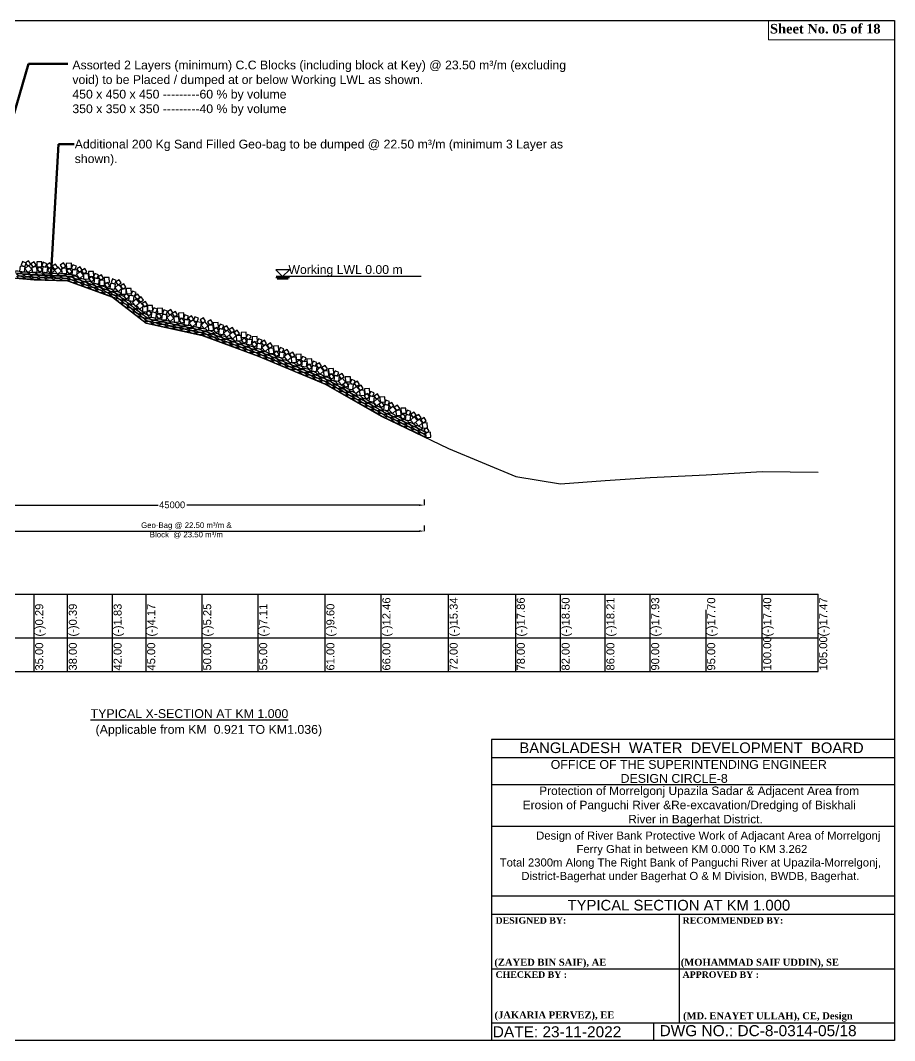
# Model space of a CAD drawing. Header units: inches. Extents: x 89000 to 1304432, y -10828 to 220529.
# Drawn here: x 628788 to 636593, y 71362 to 80472 of the extents above; entities that cross this region are included whole.
import ezdxf
from ezdxf.enums import TextEntityAlignment as Align

# ---------------------------------------------------------------- set-up
doc = ezdxf.new("R2010")
doc.units = ezdxf.units.IN
doc.header["$LTSCALE"] = 7
doc.header["$MEASUREMENT"] = 0
doc.layers.add('LINE', color=7, linetype='Continuous')
doc.styles.add('Kazi_T_H', font='timesbd.ttf')
doc.styles.get("Standard").update_dxf_attribs({"font": 'arial.ttf'})
doc.dimstyles.get("Standard").update_dxf_attribs({"dimtxt": 0.18, "dimasz": 0.18, "dimexe": 0.18, "dimexo": 0.0625, "dimgap": 0.09, "dimtad": 0, "dimtih": 1, "dimtoh": 1, "dimdec": 4, "dimzin": 0, "dimdsep": 46, "dimtxsty": 'Standard', "dimcen": 0.09, "dimadec": 0, "dimazin": 0, "dimtfac": 1, "dimtdec": 4, "dimtofl": 0, "dimtmove": 0, "dimatfit": 3, "dimfxl": 1, "dimtolj": 1, "dimtzin": 0, "dimarcsym": 0})

msp = doc.modelspace()

# ---------------------------------------------------------------- linework, layer by layer
at = {"color": 0, "linetype": 'Continuous', "lineweight": -3, "ltscale": 0.5}
for p, q in [((628609.82337, 78183.53749), (628909.82337, 78155.53749)), ((631129.27151, 78184.93749), (631069.27151, 78244.93749)), ((631189.27151, 78244.93749), (631069.27151, 78244.93749)), ((631069.27151, 78174.93749), (631189.27151, 78174.93749)), ((632366.66029, 78184.93749), (631072.19344, 78184.93749)), ((631081.27151, 78164.93749), (631177.27151, 78164.93749)), ((631129.27151, 78184.93749), (631189.27151, 78244.93749)), ((628909.82337, 78155.53749), (629209.82337, 78145.53749)), ((629209.82337, 78145.53749), (629609.82337, 78001.93749)), ((629609.82337, 78001.93749), (629909.82337, 77767.93749)), ((629909.82337, 77767.93749), (630409.82337, 77659.93749)), ((630409.82337, 77659.93749), (630909.82337, 77473.93749)), ((630909.82337, 77473.93749), (631509.82337, 77224.93749)), ((631509.82337, 77224.93749), (632009.82337, 76938.93749)), ((632009.82337, 76938.93749), (632609.82337, 76650.93749)), ((632609.82337, 76650.93749), (633209.82337, 76398.93749)), ((634909.82337, 76414.93749), (635409.82337, 76444.93749)), ((635409.82337, 76444.93749), (635909.82337, 76437.93749)), ((633209.82337, 76398.93749), (633609.82337, 76334.93749)), ((633609.82337, 76334.93749), (634009.82337, 76363.93749)), ((634009.82337, 76363.93749), (634409.82337, 76391.93749)), ((634409.82337, 76391.93749), (634909.82337, 76414.93749))]:
    msp.add_line(p, q, dxfattribs=at)
at = {"color": 0, "lineweight": -3, "ltscale": 0.5}
for p, q in [((632395.54087, 76143.79552), (632395.54087, 76193.79552)), ((627945.54087, 76143.79552), (630018.14373, 76143.79552)), ((632345.54087, 76143.79552), (630272.93801, 76143.79552)), ((627810.54087, 75912.06353), (632345.54087, 75912.06353)), ((632395.54087, 75912.06353), (632395.54087, 75962.06353))]:
    msp.add_line(p, q, dxfattribs=at)
at = {"color": 0, "lineweight": -2}
for p, q in [((624906.63776, 75347.29236), (635909.82337, 75347.29236)), ((628909.82337, 74656.85081), (628909.82337, 75347.29236)), ((629209.82337, 74656.85081), (629209.82337, 75347.29236)), ((629609.82337, 74656.85081), (629609.82337, 75347.29236)), ((629909.82337, 74656.85081), (629909.82337, 75347.29236)), ((630409.82337, 74656.85081), (630409.82337, 75347.29236)), ((630909.82337, 74656.85081), (630909.82337, 75347.29236)), ((631509.82337, 74656.85081), (631509.82337, 75347.29236)), ((632009.82337, 74656.85081), (632009.82337, 75347.29236)), ((632609.82337, 74656.85081), (632609.82337, 75347.29236)), ((633209.82337, 74656.85081), (633209.82337, 75347.29236)), ((633609.82337, 74656.85081), (633609.82337, 75347.29236)), ((634009.82337, 74656.85081), (634009.82337, 75347.29236)), ((634409.82337, 74656.85081), (634409.82337, 75347.29236)), ((635409.82337, 74656.85081), (635409.82337, 75347.29236)), ((635909.82337, 74656.85081), (635909.82337, 75347.29236)), ((634909.82337, 74656.85081), (634909.82337, 75208.77082)), ((623975.2655, 74959.93749), (635909.82337, 74959.93749)), ((623975.2655, 74656.85081), (635909.82337, 74656.85081))]:
    msp.add_line(p, q, dxfattribs=at)
at = {"color": 0, "linetype": 'Continuous', "lineweight": -3, "ltscale": 0.5}
for points in [[(628830.07461, 78271.92009), (628785.45596, 78277.76608), (628779.60997, 78233.14742), (628824.22862, 78227.30143), (628830.07461, 78271.92009)], [(628793.44298, 78285.09786), (628826.10273, 78272.51451), (628838.68608, 78305.17426), (628806.02633, 78317.75761), (628793.44298, 78285.09786)], [(628891.31621, 78251.51372), (628860.96748, 78284.73952), (628827.74167, 78254.39078), (628858.09041, 78221.16498), (628891.31621, 78251.51372)], [(628850.5105, 78278.12601), (628880.16284, 78296.72006), (628861.56879, 78326.3724), (628831.91645, 78307.77835), (628850.5105, 78278.12601)], [(628898.42437, 78268.87392), (628928.07671, 78287.46797), (628909.48266, 78317.12031), (628879.83032, 78298.52626), (628898.42437, 78268.87392)], [(628893.00283, 78223.06152), (628937.93341, 78225.56022), (628935.43472, 78270.49079), (628890.50414, 78267.9921), (628893.00283, 78223.06152)], [(628935.60959, 78270.26058), (628980.54016, 78272.75928), (628978.04147, 78317.68985), (628933.11089, 78315.19116), (628935.60959, 78270.26058)], [(628954.87639, 78222.8585), (628984.52873, 78241.45255), (628965.93467, 78271.10489), (628936.28233, 78252.51084), (628954.87639, 78222.8585)], [(628978.59482, 78279.7576), (629011.25457, 78267.17425), (629023.83792, 78299.834), (628991.17817, 78312.41735), (628978.59482, 78279.7576)], [(629032.60168, 78264.60362), (628987.98302, 78270.44961), (628982.13703, 78225.83096), (629026.75569, 78219.98497), (629032.60168, 78264.60362)], [(629040.60743, 78257.95288), (629070.25977, 78276.54694), (629051.66572, 78306.19927), (629022.01338, 78287.60522), (629040.60743, 78257.95288)], [(629093.50781, 78238.79698), (629063.15907, 78272.02278), (629029.93327, 78241.67405), (629060.282, 78208.44824), (629093.50781, 78238.79698)], [(629091.28226, 78247.55217), (629120.9346, 78266.14622), (629102.34055, 78295.79856), (629072.68821, 78277.20451), (629091.28226, 78247.55217)], [(629155.96755, 78236.91775), (629125.61881, 78270.14355), (629092.39301, 78239.79481), (629122.74175, 78206.56901), (629155.96755, 78236.91775)], [(629162.90805, 78257.64143), (629192.56039, 78276.23549), (629173.96634, 78305.88783), (629144.314, 78287.29377), (629162.90805, 78257.64143)], [(629157.48651, 78211.82904), (629202.41709, 78214.32773), (629199.91839, 78259.25831), (629154.98782, 78256.75961), (629157.48651, 78211.82904)], [(629200.26093, 78255.66461), (629245.1915, 78258.1633), (629242.69281, 78303.09388), (629197.76223, 78300.59519), (629200.26093, 78255.66461)], [(629219.52773, 78208.26253), (629249.18006, 78226.85658), (629230.58601, 78256.50892), (629200.93367, 78237.91487), (629219.52773, 78208.26253)], [(629242.38391, 78256.99018), (629275.04366, 78244.40683), (629287.62701, 78277.06658), (629254.96726, 78289.64993), (629242.38391, 78256.99018)], [(629309.62603, 78222.73439), (629339.27837, 78241.32845), (629320.68431, 78270.98078), (629291.03197, 78252.38673), (629309.62603, 78222.73439)], [(629351.96526, 78207.71029), (629381.6176, 78226.30434), (629363.02355, 78255.95668), (629333.37121, 78237.36263), (629351.96526, 78207.71029)], [(629296.39076, 78241.8362), (629251.77211, 78247.68219), (629245.92612, 78203.06354), (629290.54477, 78197.21755), (629296.39076, 78241.8362)], [(629350.96555, 78196.32904), (629320.61682, 78229.55485), (629287.39101, 78199.20611), (629317.73975, 78165.98031), (629350.96555, 78196.32904)], [(629352.62892, 78162.79577), (629397.5595, 78165.29447), (629395.0608, 78210.22504), (629350.13023, 78207.72635), (629352.62892, 78162.79577)], [(629397.91238, 78183.95341), (629442.84296, 78186.4521), (629440.34427, 78231.38268), (629395.41369, 78228.88398), (629397.91238, 78183.95341)], [(629416.78104, 78137.20409), (629446.43338, 78155.79814), (629427.83932, 78185.45048), (629398.18698, 78166.85643), (629416.78104, 78137.20409)], [(629440.77226, 78178.63748), (629473.43201, 78166.05413), (629486.01536, 78198.71388), (629453.35561, 78211.29723), (629440.77226, 78178.63748)], [(629493.18897, 78163.40974), (629448.57032, 78169.25573), (629442.72433, 78124.63707), (629487.34298, 78118.79108), (629493.18897, 78163.40974)], [(629500.6819, 78151.53695), (629530.33424, 78170.131), (629511.74019, 78199.78334), (629482.08785, 78181.18929), (629500.6819, 78151.53695)], [(629539.25474, 78129.9682), (629584.18532, 78132.4669), (629581.68663, 78177.39747), (629536.75605, 78174.89878), (629539.25474, 78129.9682)], [(629598.82183, 78130.6121), (629631.48158, 78118.02875), (629644.06493, 78150.6885), (629611.40518, 78163.27185), (629598.82183, 78130.6121)], [(629495.196, 78105.9235), (629540.12658, 78108.42219), (629537.62788, 78153.35277), (629492.69731, 78150.85407), (629495.196, 78105.9235)], [(629558.1234, 78083.21888), (629587.77574, 78101.81293), (629569.18168, 78131.46527), (629539.52934, 78112.87122), (629558.1234, 78083.21888)], [(629635.45346, 78117.43433), (629590.83481, 78123.28032), (629584.98882, 78078.66166), (629629.60747, 78072.81567), (629635.45346, 78117.43433)], [(629694.88673, 78079.75684), (629664.53799, 78112.98264), (629631.31219, 78082.63391), (629661.66092, 78049.4081), (629694.88673, 78079.75684)], [(629657.81744, 78108.67925), (629687.46978, 78127.2733), (629668.87573, 78156.92564), (629639.22339, 78138.33159), (629657.81744, 78108.67925)], [(629699.93506, 78071.98214), (629729.5874, 78090.57619), (629710.99335, 78120.22853), (629681.34101, 78101.63448), (629699.93506, 78071.98214)], [(629688.68135, 78026.3314), (629733.61193, 78028.8301), (629731.11323, 78073.76067), (629686.18266, 78071.26198), (629688.68135, 78026.3314)], [(629735.16824, 78031.95359), (629780.09881, 78034.45228), (629777.60012, 78079.38285), (629732.66954, 78076.88416), (629735.16824, 78031.95359)], [(629728.86688, 77984.29077), (629758.51922, 78002.88482), (629739.92517, 78032.53716), (629710.27283, 78013.94311), (629728.86688, 77984.29077)], [(629804.67281, 78009.40624), (629760.05416, 78015.25223), (629754.20817, 77970.63358), (629798.82682, 77964.78759), (629804.67281, 78009.40624)], [(629774.71936, 78020.91624), (629807.37911, 78008.33289), (629819.96246, 78040.99264), (629787.30271, 78053.57599), (629774.71936, 78020.91624)], [(629851.19611, 77951.55521), (629820.84737, 77984.78102), (629787.62157, 77954.43228), (629817.97031, 77921.20647), (629851.19611, 77951.55521)], [(629826.46262, 77979.05465), (629856.11495, 77997.6487), (629837.5209, 78027.30104), (629807.86856, 78008.70699), (629826.46262, 77979.05465)], [(629856.37156, 77955.47637), (629886.0239, 77974.07042), (629867.42984, 78003.72276), (629837.7775, 77985.1287), (629856.37156, 77955.47637)], [(629886.92606, 77922.97145), (629856.57732, 77956.19726), (629823.35152, 77925.84852), (629853.70025, 77892.62272), (629886.92606, 77922.97145)], [(629892.32169, 77914.717), (629921.97403, 77933.31105), (629903.37997, 77962.96339), (629873.72763, 77944.36934), (629892.32169, 77914.717)], [(629879.05606, 77868.72731), (629923.98663, 77871.226), (629921.48794, 77916.15658), (629876.55736, 77913.65788), (629879.05606, 77868.72731)], [(629924.034, 77880.09088), (629968.96458, 77882.58958), (629966.46588, 77927.52015), (629921.53531, 77925.02146), (629924.034, 77880.09088)], [(629965.31868, 77874.25144), (629997.97844, 77861.66809), (630010.56179, 77894.32784), (629977.90203, 77906.91119), (629965.31868, 77874.25144)], [(630012.79853, 77854.31847), (630057.72911, 77856.81716), (630055.23042, 77901.74773), (630010.29984, 77899.24904), (630012.79853, 77854.31847)], [(630057.13251, 77854.91022), (630089.79226, 77842.32687), (630102.37561, 77874.98662), (630069.71586, 77887.56997), (630057.13251, 77854.91022)], [(630119.28971, 77841.3939), (630148.94205, 77859.98795), (630130.34799, 77889.64029), (630100.69566, 77871.04624), (630119.28971, 77841.3939)], [(629928.31918, 77832.6888), (629957.97152, 77851.28285), (629939.37747, 77880.93519), (629909.72513, 77862.34114), (629928.31918, 77832.6888)], [(630004.39182, 77861.28764), (629959.77317, 77867.13363), (629953.92718, 77822.51498), (629998.54583, 77816.66899), (630004.39182, 77861.28764)], [(630019.36813, 77807.01117), (630049.02047, 77825.60522), (630030.42641, 77855.25756), (630000.77407, 77836.66351), (630019.36813, 77807.01117)], [(630097.20117, 77841.56036), (630052.58252, 77847.40635), (630046.73653, 77802.78769), (630091.35518, 77796.9417), (630097.20117, 77841.56036)], [(630157.73621, 77812.64358), (630127.38747, 77845.86939), (630094.16166, 77815.52065), (630124.5104, 77782.29484), (630157.73621, 77812.64358)], [(630161.99414, 77824.43969), (630191.64648, 77843.03374), (630173.05243, 77872.68608), (630143.40009, 77854.09203), (630161.99414, 77824.43969)], [(630159.56653, 77778.78373), (630204.49711, 77781.28243), (630201.99842, 77826.213), (630157.06784, 77823.71431), (630159.56653, 77778.78373)], [(630203.27505, 77812.8678), (630248.20563, 77815.36649), (630245.70693, 77860.29707), (630200.77636, 77857.79837), (630203.27505, 77812.8678)], [(630222.54185, 77765.46572), (630252.19419, 77784.05977), (630233.60014, 77813.71211), (630203.9478, 77795.11805), (630222.54185, 77765.46572)], [(630244.53578, 77811.44), (630277.19553, 77798.85665), (630289.77888, 77831.5164), (630257.11913, 77844.09975), (630244.53578, 77811.44)], [(630298.54264, 77796.28602), (630253.92398, 77802.13201), (630248.07799, 77757.51336), (630292.69665, 77751.66737), (630298.54264, 77796.28602)], [(630305.44682, 77784.75764), (630335.09916, 77803.35169), (630316.5051, 77833.00403), (630286.85276, 77814.40997), (630305.44682, 77784.75764)], [(630358.3472, 77765.60173), (630327.99846, 77798.82754), (630294.77265, 77768.4788), (630325.12139, 77735.25299), (630358.3472, 77765.60173)], [(630333.41222, 77793.44986), (630366.07197, 77780.86651), (630378.65533, 77813.52626), (630345.99557, 77826.10961), (630333.41222, 77793.44986)], [(630411.56265, 77767.34048), (630441.21499, 77785.93453), (630422.62094, 77815.58687), (630392.9686, 77796.99282), (630411.56265, 77767.34048)], [(630477.09415, 77749.6685), (630506.74649, 77768.26255), (630488.15244, 77797.91489), (630458.5001, 77779.32084), (630477.09415, 77749.6685)], [(630404.80936, 77775.15124), (630360.19071, 77780.99723), (630354.34471, 77736.37858), (630398.96337, 77730.53259), (630404.80936, 77775.15124)], [(630465.59588, 77749.05563), (630435.24714, 77782.28143), (630402.02134, 77751.93269), (630432.37008, 77718.70689), (630465.59588, 77749.05563)], [(630465.84044, 77704.01776), (630510.77102, 77706.51646), (630508.27232, 77751.44703), (630463.34175, 77748.94834), (630465.84044, 77704.01776)], [(630512.35187, 77727.07552), (630557.28244, 77729.57421), (630554.78375, 77774.50479), (630509.85317, 77772.00609), (630512.35187, 77727.07552)], [(630529.54687, 77680.89368), (630559.19921, 77699.48773), (630540.60515, 77729.14007), (630510.95281, 77710.54602), (630529.54687, 77680.89368)], [(630606.1331, 77712.48871), (630561.51445, 77718.3347), (630555.66846, 77673.71604), (630600.28711, 77667.87005), (630606.1331, 77712.48871)], [(630557.90471, 77726.81986), (630590.56446, 77714.23651), (630603.14781, 77746.89626), (630570.48806, 77759.47961), (630557.90471, 77726.81986)], [(630664.50058, 77672.45409), (630634.15184, 77705.67989), (630600.92604, 77675.33115), (630631.27478, 77642.10535), (630664.50058, 77672.45409)], [(630620.05506, 77696.67347), (630649.7074, 77715.26753), (630631.11334, 77744.91987), (630601.461, 77726.32581), (630620.05506, 77696.67347)], [(630669.15269, 77680.93507), (630698.80503, 77699.52912), (630680.21097, 77729.18146), (630650.55863, 77710.58741), (630669.15269, 77680.93507)], [(630714.31302, 77657.09327), (630683.96428, 77690.31907), (630650.73847, 77659.97034), (630681.08721, 77626.74453), (630714.31302, 77657.09327)], [(630713.52388, 77656.47796), (630743.17622, 77675.07201), (630724.58217, 77704.72435), (630694.92983, 77686.1303), (630713.52388, 77656.47796)], [(630716.42204, 77612.05932), (630761.35262, 77614.55801), (630758.85392, 77659.48859), (630713.92335, 77656.98989), (630716.42204, 77612.05932)], [(630760.13056, 77639.83359), (630805.06114, 77642.33228), (630802.56244, 77687.26285), (630757.63187, 77684.76416), (630760.13056, 77639.83359)], [(630780.36739, 77588.21802), (630810.01973, 77606.81207), (630791.42568, 77636.46441), (630761.77334, 77617.87036), (630780.36739, 77588.21802)], [(630801.90625, 77634.26531), (630834.566, 77621.68196), (630847.14935, 77654.34171), (630814.4896, 77666.92506), (630801.90625, 77634.26531)], [(630857.18253, 77618.62637), (630812.56387, 77624.47236), (630806.71788, 77579.8537), (630851.33654, 77574.00771), (630857.18253, 77618.62637)], [(630858.39184, 77602.96427), (630903.32241, 77605.46296), (630900.82372, 77650.39354), (630855.89314, 77647.89484), (630858.39184, 77602.96427)], [(630899.95942, 77596.61524), (630932.61917, 77584.03189), (630945.20252, 77616.69164), (630912.54277, 77629.27499), (630899.95942, 77596.61524)], [(630956.91274, 77567.70142), (630986.56508, 77586.29547), (630967.97102, 77615.94781), (630938.31868, 77597.35376), (630956.91274, 77567.70142)], [(630871.20078, 77555.65697), (630900.85312, 77574.25102), (630882.25906, 77603.90336), (630852.60672, 77585.30931), (630871.20078, 77555.65697)], [(630947.15364, 77582.19636), (630902.53498, 77588.04235), (630896.68899, 77543.4237), (630941.30765, 77537.57771), (630947.15364, 77582.19636)], [(631006.48467, 77546.07439), (630976.13594, 77579.3002), (630942.91013, 77548.95146), (630973.25887, 77515.72565), (631006.48467, 77546.07439)], [(631008.92872, 77543.56502), (631038.58106, 77562.15907), (631019.98701, 77591.81141), (630990.33467, 77573.21736), (631008.92872, 77543.56502)], [(631006.50112, 77497.90907), (631051.43169, 77500.40776), (631048.933, 77545.33833), (631004.00242, 77542.83964), (631006.50112, 77497.90907)], [(631050.61681, 77518.09593), (631095.54738, 77520.59462), (631093.04869, 77565.5252), (631048.11812, 77563.0265), (631050.61681, 77518.09593)], [(631095.31457, 77519.5988), (631127.97432, 77507.01545), (631140.55767, 77539.6752), (631107.89792, 77552.25855), (631095.31457, 77519.5988)], [(631158.89619, 77486.64835), (631188.54853, 77505.24241), (631169.95448, 77534.89475), (631140.30214, 77516.30069), (631158.89619, 77486.64835)], [(631069.88361, 77470.69385), (631099.53595, 77489.2879), (631080.9419, 77518.94024), (631051.28956, 77500.34619), (631069.88361, 77470.69385)], [(631146.98616, 77504.64298), (631102.36751, 77510.48897), (631096.52152, 77465.87032), (631141.14017, 77460.02433), (631146.98616, 77504.64298)], [(631205.49734, 77463.75872), (631175.1486, 77496.98452), (631141.9228, 77466.63579), (631172.27154, 77433.40998), (631205.49734, 77463.75872)], [(631208.48021, 77462.72022), (631238.13255, 77481.31428), (631219.53849, 77510.96661), (631189.88615, 77492.37256), (631208.48021, 77462.72022)], [(631207.2707, 77417.48288), (631252.20127, 77419.98157), (631249.70258, 77464.91214), (631204.772, 77462.41345), (631207.2707, 77417.48288)], [(631250.79958, 77443.1869), (631295.73016, 77445.6856), (631293.23146, 77490.61617), (631248.30089, 77488.11748), (631250.79958, 77443.1869)], [(631271.03641, 77391.57133), (631300.68875, 77410.16539), (631282.0947, 77439.81773), (631252.44236, 77421.22367), (631271.03641, 77391.57133)], [(631292.57527, 77437.61862), (631325.23502, 77425.03527), (631337.81837, 77457.69502), (631305.15862, 77470.27837), (631292.57527, 77437.61862)], [(631348.78541, 77402.72986), (631393.71599, 77405.22856), (631391.21729, 77450.15913), (631346.28672, 77447.66044), (631348.78541, 77402.72986)], [(631347.85155, 77421.97968), (631303.23289, 77427.82567), (631297.3869, 77383.20702), (631342.00556, 77377.36103), (631347.85155, 77421.97968)], [(631361.59435, 77355.42257), (631391.24669, 77374.01662), (631372.65264, 77403.66896), (631343.0003, 77385.0749), (631361.59435, 77355.42257)], [(631437.54721, 77381.96196), (631392.92856, 77387.80795), (631387.08257, 77343.18929), (631431.70122, 77337.3433), (631437.54721, 77381.96196)], [(631390.353, 77396.38083), (631423.01275, 77383.79748), (631435.5961, 77416.45724), (631402.93635, 77429.04059), (631390.353, 77396.38083)], [(631447.00692, 77365.97039), (631476.65926, 77384.56445), (631458.06521, 77414.21679), (631428.41287, 77395.62273), (631447.00692, 77365.97039)], [(631496.57886, 77344.34337), (631466.23012, 77377.56917), (631433.00432, 77347.22043), (631463.35305, 77313.99463), (631496.57886, 77344.34337)], [(631499.02291, 77341.83399), (631528.67525, 77360.42804), (631510.0812, 77390.08038), (631480.42886, 77371.48633), (631499.02291, 77341.83399)], [(631496.5953, 77296.17804), (631541.52588, 77298.67673), (631539.02718, 77343.60731), (631494.09661, 77341.10861), (631496.5953, 77296.17804)], [(631540.71099, 77316.3649), (631585.64157, 77318.8636), (631583.14288, 77363.79417), (631538.2123, 77361.29548), (631540.71099, 77316.3649)], [(631584.24711, 77309.03405), (631616.90686, 77296.4507), (631629.49021, 77329.11045), (631596.83046, 77341.6938), (631584.24711, 77309.03405)], [(631559.97779, 77268.96282), (631589.63013, 77287.55687), (631571.03608, 77317.20921), (631541.38374, 77298.61516), (631559.97779, 77268.96282)], [(631635.9187, 77294.07824), (631591.30005, 77299.92423), (631585.45406, 77255.30557), (631630.07271, 77249.45958), (631635.9187, 77294.07824)], [(631691.16051, 77244.36026), (631660.81177, 77277.58606), (631627.58597, 77247.23732), (631657.93471, 77214.01152), (631691.16051, 77244.36026)], [(631649.74484, 77271.8597), (631679.39718, 77290.45375), (631660.80313, 77320.10609), (631631.15079, 77301.51203), (631649.74484, 77271.8597)], [(631691.1912, 77243.38319), (631736.12177, 77245.88189), (631733.62308, 77290.81246), (631688.6925, 77288.31377), (631691.1912, 77243.38319)], [(631731.04625, 77232.7581), (631763.706, 77220.17475), (631776.28935, 77252.8345), (631743.6296, 77265.41785), (631731.04625, 77232.7581)], [(631786.90978, 77202.83263), (631816.56212, 77221.42668), (631797.96807, 77251.07902), (631768.31573, 77232.48497), (631786.90978, 77202.83263)], [(631687.1024, 77194.36547), (631716.75474, 77212.95952), (631698.16069, 77242.61186), (631668.50835, 77224.01781), (631687.1024, 77194.36547)], [(631763.05526, 77220.90486), (631718.43661, 77226.75085), (631712.59062, 77182.1322), (631757.20927, 77176.28621), (631763.05526, 77220.90486)], [(631816.9613, 77169.45686), (631786.61256, 77202.68267), (631753.38676, 77172.33393), (631783.7355, 77139.10812), (631816.9613, 77169.45686)], [(631819.8245, 77167.84963), (631849.47684, 77186.44368), (631830.88279, 77216.09602), (631801.23045, 77197.50197), (631819.8245, 77167.84963)], [(631817.39689, 77122.19368), (631862.32747, 77124.69237), (631859.82877, 77169.62295), (631814.8982, 77167.12425), (631817.39689, 77122.19368)], [(631862.05762, 77138.11666), (631906.98819, 77140.61535), (631904.4895, 77185.54593), (631859.55892, 77183.04723), (631862.05762, 77138.11666)], [(631901.45014, 77126.20208), (631934.10989, 77113.61873), (631946.69324, 77146.27848), (631914.03349, 77158.86183), (631901.45014, 77126.20208)], [(631874.57011, 77091.08482), (631904.22245, 77109.67887), (631885.6284, 77139.33121), (631855.97606, 77120.73716), (631874.57011, 77091.08482)], [(631950.30743, 77111.55915), (631905.68878, 77117.40514), (631899.84279, 77072.78648), (631944.46144, 77066.94049), (631950.30743, 77111.55915)], [(632003.39361, 77059.99516), (631973.04488, 77093.22096), (631939.81907, 77062.87223), (631970.16781, 77029.64642), (632003.39361, 77059.99516)], [(631965.23534, 77088.54275), (631994.88768, 77107.13681), (631976.29363, 77136.78915), (631946.64129, 77118.19509), (631965.23534, 77088.54275)], [(632000.39607, 77063.03327), (632045.32665, 77065.53197), (632042.82796, 77110.46254), (631997.89738, 77107.96385), (632000.39607, 77063.03327)], [(632038.5053, 77048.05951), (632071.16505, 77035.47616), (632083.7484, 77068.13592), (632051.08865, 77080.71927), (632038.5053, 77048.05951)], [(632005.74414, 77015.5226), (632035.39648, 77034.11666), (632016.80243, 77063.769), (631987.15009, 77045.17494), (632005.74414, 77015.5226)], [(632080.72959, 77034.67837), (632036.11094, 77040.52436), (632030.26495, 76995.9057), (632074.8836, 76990.05971), (632080.72959, 77034.67837)], [(632092.44768, 77013.22888), (632122.10002, 77031.82294), (632103.50597, 77061.47528), (632073.85363, 77042.88122), (632092.44768, 77013.22888)], [(632142.01962, 76991.60186), (632111.67088, 77024.82766), (632078.44508, 76994.47892), (632108.79381, 76961.25312), (632142.01962, 76991.60186)], [(632144.46367, 76989.09248), (632174.11601, 77007.68653), (632155.52195, 77037.33887), (632125.86962, 77018.74482), (632144.46367, 76989.09248)], [(632142.03606, 76943.43653), (632186.96664, 76945.93522), (632184.46794, 76990.8658), (632139.53737, 76988.3671), (632142.03606, 76943.43653)], [(632186.15175, 76963.62339), (632231.08233, 76966.12209), (632228.58363, 77011.05266), (632183.65306, 77008.55397), (632186.15175, 76963.62339)], [(632228.93919, 76959.78044), (632261.59894, 76947.19709), (632274.18229, 76979.85684), (632241.52254, 76992.44019), (632228.93919, 76959.78044)], [(632197.51657, 76910.63479), (632227.16891, 76929.22884), (632208.57486, 76958.88118), (632178.92252, 76940.28712), (632197.51657, 76910.63479)], [(632274.67942, 76945.19333), (632230.06077, 76951.03932), (632224.21477, 76906.42067), (632268.83343, 76900.57468), (632274.67942, 76945.19333)], [(632333.51394, 76899.55847), (632303.16521, 76932.78427), (632269.9394, 76902.43554), (632300.28814, 76869.20973), (632333.51394, 76899.55847)], [(632292.09828, 76927.05791), (632321.75062, 76945.65196), (632303.15656, 76975.3043), (632273.50422, 76956.71025), (632292.09828, 76927.05791)], [(632377.80948, 76879.28745), (632347.46074, 76912.51325), (632314.23494, 76882.16452), (632344.58368, 76848.93871), (632377.80948, 76879.28745)], [(632334.9015, 76904.66112), (632364.55384, 76923.25518), (632345.95978, 76952.90752), (632316.30744, 76934.31346), (632334.9015, 76904.66112)], [(632380.25353, 76876.77807), (632409.90587, 76895.37213), (632391.31182, 76925.02447), (632361.65948, 76906.43041), (632380.25353, 76876.77807)], [(632377.82593, 76831.12212), (632422.7565, 76833.62081), (632420.25781, 76878.55139), (632375.32723, 76876.0527), (632377.82593, 76831.12212)], [(632408.06776, 76785.43694), (632437.7201, 76804.031), (632419.12605, 76833.68334), (632389.47371, 76815.08928), (632408.06776, 76785.43694)], [(632407.86497, 76747.31351), (632452.79554, 76749.8122), (632450.29685, 76794.74278), (632405.36627, 76792.24409), (632407.86497, 76747.31351)]]:
    msp.add_lwpolyline(points, dxfattribs=at)
for centre, major_axis in [((628763.46331, 78223.56348), (33.1616, -2.74898)), ((628789.03693, 78178.15331), (32.81444, -5.51918)), ((628790.17453, 78200.37404), (32.81444, -5.51918)), ((628828.67667, 78216.10011), (33.24775, -1.35507)), ((628854.58619, 78193.26703), (32.81444, -5.51918)), ((628854.82568, 78171.4819), (33.12206, -3.19036)), ((628895.16584, 78211.42773), (33.12206, -3.19036)), ((628919.81186, 78188.42043), (33.12206, -3.19036)), ((628920.69825, 78166.37194), (33.12206, -3.19036)), ((628960.46362, 78209.26903), (33.12206, -3.19036)), ((628985.10965, 78186.26173), (33.12206, -3.19036)), ((628985.99603, 78164.21324), (33.12206, -3.19036)), ((629025.91708, 78207.0269), (33.12206, -3.19036)), ((629050.5631, 78184.01961), (33.12206, -3.19036)), ((629051.44948, 78161.97112), (33.12206, -3.19036)), ((629091.87347, 78203.11086), (33.24693, -1.37489)), ((629116.51949, 78181.74619), (33.24693, -1.37489)), ((629117.40587, 78159.69771), (33.24693, -1.37489)), ((629158.51241, 78200.74359), (33.24693, -1.37489)), ((629183.15844, 78179.37893), (33.24693, -1.37489)), ((629184.04482, 78157.33044), (33.24693, -1.37489)), ((629224.10282, 78195.33513), (33.24693, -1.37489)), ((629247.80276, 78167.14442), (31.02843, -12.02021)), ((629248.13948, 78143.56258), (31.02843, -12.02021)), ((629283.41854, 78175.91034), (31.02843, -12.02021)), ((629310.38785, 78144.78374), (31.02843, -12.02021)), ((629346.00363, 78153.54967), (31.02843, -12.02021)), ((629310.4597, 78121.21847), (31.02843, -12.02021)), ((629372.60169, 78122.27184), (31.02843, -12.02021)), ((629372.94899, 78098.88909), (31.02843, -12.02021)), ((629408.03784, 78129.87489), (31.02843, -12.02021)), ((629434.88739, 78099.80688), (31.02843, -12.02021)), ((629435.36642, 78076.1321), (31.02843, -12.02021)), ((629470.32353, 78107.40992), (31.02843, -12.02021)), ((629497.44853, 78077.48271), (31.02843, -12.02021)), ((629497.81978, 78053.91222), (31.02843, -12.02021)), ((629532.88467, 78085.08575), (31.02843, -12.02021)), ((629559.83003, 78055.0386), (31.02843, -12.02021)), ((629595.26617, 78062.64164), (31.02843, -12.02021)), ((629560.08152, 78031.68713), (31.02843, -12.02021)), ((629621.88819, 78031.62455), (31.02843, -12.02021)), ((629622.22351, 78008.25744), (31.02843, -12.02021)), ((629657.32433, 78039.2276), (31.02843, -12.02021)), ((629669.16831, 77970.01276), (26.0113, -20.75238)), ((629673.77896, 77995.16331), (26.0113, -20.75238)), ((629700.41296, 78000.83691), (26.0113, -20.75238)), ((629724.9991, 77953.16925), (26.0113, -20.75238)), ((629751.63309, 77958.84286), (26.0113, -20.75238)), ((629721.40639, 77928.66012), (26.0113, -20.75238)), ((629773.72829, 77888.10533), (26.0113, -20.75238)), ((629777.45273, 77912.7344), (26.0113, -20.75238)), ((629804.08673, 77918.408), (26.0113, -20.75238)), ((629829.70278, 77871.4704), (26.0113, -20.75238)), ((629856.06133, 77877.19615), (26.0113, -20.75238)), ((629825.57116, 77847.47753), (26.0113, -20.75238)), ((629877.61762, 77806.63071), (26.0113, -20.75238)), ((629882.15642, 77830.79046), (26.0113, -20.75238)), ((629908.51497, 77836.51621), (26.0113, -20.75238)), ((629931.38858, 77797.07215), (32.63183, -6.5125)), ((629967.48339, 77809.21199), (32.63183, -6.5125)), ((629996.23708, 77783.00286), (32.63183, -6.5125)), ((630032.33189, 77795.1427), (32.63183, -6.5125)), ((629933.31667, 77774.10657), (32.13348, -8.64223)), ((629997.73405, 77760.14158), (32.13348, -8.64223)), ((630061.25324, 77768.71456), (32.63183, -6.5125)), ((630062.67835, 77746.04622), (32.63183, -6.5125)), ((630097.34805, 77780.8544), (32.63183, -6.5125)), ((630126.37718, 77754.78607), (32.63183, -6.5125)), ((630127.02387, 77732.26374), (32.63183, -6.5125)), ((630162.47199, 77766.92591), (32.63183, -6.5125)), ((630191.23766, 77741.12875), (32.63183, -6.5125)), ((630191.8604, 77718.48648), (32.63183, -6.5125)), ((630227.33247, 77753.26859), (32.63183, -6.5125)), ((630256.03826, 77727.2159), (32.63183, -6.5125)), ((630256.84063, 77704.2764), (32.63183, -6.5125)), ((630292.13306, 77739.35575), (32.63183, -6.5125)), ((630320.77897, 77712.83895), (32.63183, -6.5125)), ((630356.87378, 77724.97879), (32.63183, -6.5125)), ((630385.63945, 77698.93132), (32.63183, -6.5125)), ((630421.72228, 77710.89908), (32.63183, -6.5125)), ((630482.6667, 77688.80435), (31.21197, -11.53525)), ((630321.86876, 77690.18625), (32.63183, -6.5125)), ((630387.20827, 77676.41942), (32.63183, -6.5125)), ((630449.15865, 77679.88199), (31.21197, -11.53525)), ((630449.69755, 77656.67132), (31.21197, -11.53525)), ((630511.62398, 77656.93205), (31.21197, -11.53525)), ((630512.15091, 77633.41893), (31.21197, -11.53525)), ((630545.13203, 77665.85442), (31.21197, -11.53525)), ((630573.5025, 77633.72138), (31.21197, -11.53525)), ((630574.02943, 77610.20826), (31.21197, -11.53525)), ((630607.01055, 77642.64375), (31.21197, -11.53525)), ((630635.96783, 77610.81838), (31.21197, -11.53525)), ((630669.47589, 77619.74075), (31.21197, -11.53525)), ((630636.49476, 77587.30525), (31.21197, -11.53525)), ((630698.26551, 77587.55035), (31.21197, -11.53525)), ((630698.79244, 77564.03722), (31.21197, -11.53525)), ((630731.77356, 77596.47271), (31.21197, -11.53525)), ((630760.32366, 77564.7047), (31.21197, -11.53525)), ((630760.8506, 77541.19158), (31.21197, -11.53525)), ((630793.83172, 77573.62707), (31.21197, -11.53525)), ((630823.01654, 77541.36888), (31.21197, -11.53525)), ((630823.54347, 77517.85576), (31.21197, -11.53525)), ((630856.09346, 77550.65106), (31.21197, -11.53525)), ((630885.23038, 77518.63275), (31.21197, -11.53525)), ((630918.3073, 77527.91493), (31.21197, -11.53525)), ((630885.75731, 77495.11962), (31.21197, -11.53525)), ((630946.60592, 77494.04018), (30.68292, -12.87662)), ((630947.28854, 77470.51663), (31.21197, -11.53525)), ((630979.43136, 77502.24292), (30.68292, -12.87662)), ((631007.87368, 77469.4424), (30.68292, -12.87662)), ((631008.6042, 77445.15228), (30.68292, -12.87662)), ((631040.69912, 77477.64513), (30.68292, -12.87662)), ((631068.866, 77444.29707), (30.68292, -12.87662)), ((631070.43482, 77419.49591), (30.68292, -12.87662)), ((631101.69144, 77452.49981), (30.68292, -12.87662)), ((631129.85832, 77417.9315), (30.68292, -12.87662)), ((631162.68376, 77426.13424), (30.68292, -12.87662)), ((631131.99, 77393.292), (30.68292, -12.87662)), ((631191.23386, 77392.90611), (30.68292, -12.87662)), ((631193.82062, 77368.1936), (30.68292, -12.87662)), ((631224.0593, 77401.10885), (30.68292, -12.87662)), ((631252.80102, 77367.10894), (30.68292, -12.87662)), ((631254.88479, 77342.46423), (30.68292, -12.87662)), ((631285.23125, 77376.04174), (30.68292, -12.87662)), ((631314.39212, 77341.2857), (30.68292, -12.87662)), ((631346.82236, 77350.2185), (30.68292, -12.87662)), ((631408.25778, 77324.95845), (30.68292, -12.87662)), ((631315.61364, 77317.08945), (30.68292, -12.87662)), ((631375.82754, 77316.02565), (30.68292, -12.87662)), ((631376.58201, 77292.10057), (30.68292, -12.87662)), ((631437.4905, 77290.90118), (30.68292, -12.87662)), ((631438.13719, 77266.84051), (30.68292, -12.87662)), ((631469.92074, 77299.83398), (30.68292, -12.87662)), ((631498.83012, 77265.16659), (30.68292, -12.87662)), ((631499.40495, 77241.30408), (30.68292, -12.87662)), ((631531.26035, 77274.09939), (30.68292, -12.87662)), ((631557.90632, 77234.48324), (29.18832, -15.97783)), ((631587.24683, 77241.73169), (29.18832, -15.97783)), ((631557.64286, 77210.20356), (29.18832, -15.97783)), ((631615.54544, 77177.05365), (29.18832, -15.97783)), ((631615.80891, 77201.33334), (29.18832, -15.97783)), ((631645.14941, 77208.58178), (29.18832, -15.97783)), ((631673.34024, 77144.25313), (29.18832, -15.97783)), ((631673.60371, 77168.53282), (29.18832, -15.97783)), ((631702.94421, 77175.78126), (29.18832, -15.97783)), ((631760.76297, 77142.4697), (29.18832, -15.97783)), ((631731.159, 77110.94157), (29.18832, -15.97783)), ((631731.42247, 77135.22125), (29.18832, -15.97783)), ((631788.77417, 77078.00546), (29.18832, -15.97783)), ((631789.03763, 77102.28515), (29.18832, -15.97783)), ((631818.37814, 77109.5336), (29.18832, -15.97783)), ((631846.44921, 77069.34905), (29.18832, -15.97783)), ((631875.78972, 77076.59749), (29.18832, -15.97783)), ((631846.18575, 77045.06936), (29.18832, -15.97783)), ((631904.19611, 77012.05504), (29.18832, -15.97783)), ((631904.45958, 77036.33472), (29.18832, -15.97783)), ((631933.80008, 77043.58317), (29.18832, -15.97783)), ((631962.1466, 76979.11372), (29.18832, -15.97783)), ((631962.41007, 77003.3934), (29.18832, -15.97783)), ((631991.75057, 77010.64185), (29.18832, -15.97783)), ((632020.2408, 76970.37908), (29.18832, -15.97783)), ((632049.5813, 76977.62753), (29.18832, -15.97783)), ((632019.97733, 76946.09939), (29.18832, -15.97783)), ((632079.2691, 76917.93475), (29.50823, -15.37898)), ((632079.53257, 76942.21444), (29.50823, -15.37898)), ((632108.87307, 76949.46288), (29.50823, -15.37898)), ((632138.94409, 76889.306), (29.50823, -15.37898)), ((632138.96804, 76913.38231), (29.50823, -15.37898)), ((632168.28459, 76921.29302), (29.50823, -15.37898)), ((632198.5113, 76884.53975), (29.50823, -15.37898)), ((632227.82785, 76892.45047), (29.50823, -15.37898)), ((632198.41549, 76860.51037), (29.50823, -15.37898)), ((632258.07851, 76831.78775), (29.50823, -15.37898)), ((632258.16234, 76855.94229), (29.50823, -15.37898)), ((632287.47889, 76863.853), (29.50823, -15.37898)), ((632317.34633, 76828.20003), (29.50823, -15.37898)), ((632317.50201, 76803.58661), (29.50823, -15.37898)), ((632346.66288, 76836.11075), (29.50823, -15.37898)), ((632376.88958, 76798.62742), (29.50823, -15.37898)), ((632376.94946, 76774.88485), (29.50823, -15.37898))]:
    msp.add_ellipse(centre, major_axis=major_axis, ratio=0.3297157707, dxfattribs=at)
for points in [[(632345.54087, 76152.12886), (632345.54087, 76135.46219), (632395.54087, 76143.79552)], [(632345.54087, 75920.39686), (632345.54087, 75903.7302), (632395.54087, 75912.06353)]]:
    msp.add_solid(points, dxfattribs=at)
at = {"layer": 'LINE', "color": 0, "linetype": 'ByBlock', "lineweight": -3, "ltscale": 0.5}
for p, q in [((636592.79865, 74050.9652), (632992.71409, 74050.9652)), ((632992.71409, 74050.9652), (632992.71409, 71362.43057)), ((636592.79865, 73886.1775), (632992.71409, 73886.1775)), ((636592.79865, 73644.77019), (632992.71409, 73644.77019)), ((636592.79865, 73272.72548), (632992.71409, 73272.72548)), ((636592.79865, 72650.8306), (632992.71409, 72650.8306)), ((636592.79865, 72487.64341), (632992.71409, 72487.64341)), ((634670.97083, 71520.07408), (634670.97083, 72487.64341)), ((632992.71409, 72003.85875), (636592.79865, 72003.85875)), ((632992.71409, 71520.07408), (636592.79865, 71520.07408)), ((634443.67183, 71362.43057), (634443.67183, 71520.07408))]:
    msp.add_line(p, q, dxfattribs=at)
msp.add_lwpolyline([(623363.72975, 80472.06789), (636592.79865, 80472.06789), (636592.79865, 71362.43057), (623363.72975, 71362.43057)], close=True, dxfattribs=at)
at = {"layer": 'LINE', "color": 7, "lineweight": 13, "ltscale": 0.5}
msp.add_lwpolyline([(636592.79865, 80472.06789), (635468.27378, 80472.06789), (635468.27378, 80299.02183), (636592.79865, 80299.02183)], close=True, dxfattribs=at)

# ---------------------------------------------------------------- texts
at = {"color": 0, "linetype": 'Continuous', "lineweight": -3, "ltscale": 0.5, "char_height": 78.1767752, "attachment_point": 1}
for s, insert, width in [('Additional 200 Kg Sand Filled Geo-bag to be dumped @ 22.50 m³/m ({\\C7;minimum} 3 Layer as shown).', (629272.96994, 79406.6975), 4433.4308903), ('Working LWL 0.00 m', (631181.04453, 78286.6313), 3004.4003391)]:
    msp.add_mtext(s, dxfattribs=dict(at, insert=insert, width=width))
at = {"color": 0, "linetype": 'Continuous', "lineweight": -3, "ltscale": 0.5, "attachment_point": 5}
for s, insert, char_height in [('\\A1;45000', (630142.63864, 76146.00238), 60), ('\\A1;Geo-Bag @ 22.50 m³/m &\\PBlock  @ 23.50 m³/m', (630269.58826, 75917.87982), 50)]:
    msp.add_mtext(s, dxfattribs=dict(at, insert=insert, char_height=char_height))
at = {"color": 0, "lineweight": -2, "char_height": 71.5, "width": 215, "attachment_point": 1, "rotation": 90}
for s, insert in [('(-)0.29', (628919.82337, 74969.93749)), ('(-)0.39', (629219.82337, 74969.93749)), ('(-)1.83', (629619.82337, 74969.93749)), ('(-)4.17', (629919.82337, 74969.93749)), ('(-)5.25', (630419.82337, 74969.93749)), ('(-)7.11', (630919.82337, 74969.93749)), ('(-)9.60', (631519.82337, 74969.93749)), ('(-)12.46', (632019.82337, 74969.93749)), ('(-)15.34', (632619.82337, 74969.93749)), ('(-)17.86', (633219.82337, 74969.93749)), ('(-)18.50', (633619.82337, 74969.93749)), ('(-)18.21', (634019.82337, 74969.93749)), ('(-)17.93', (634419.82337, 74969.93749)), ('(-)17.70', (634919.82337, 74969.93749)), ('(-)17.40', (635419.82337, 74969.93749)), ('(-)17.47', (635919.82337, 74969.93749)), ('35.00', (628919.82337, 74666.85081)), ('38.00', (629219.82337, 74666.85081)), ('42.00', (629619.82337, 74666.85081)), ('45.00', (629919.82337, 74666.85081)), ('50.00', (630419.82337, 74666.85081)), ('55.00', (630919.82337, 74666.85081)), ('61.00', (631519.82337, 74666.85081)), ('66.00', (632019.82337, 74666.85081)), ('72.00', (632619.82337, 74666.85081)), ('78.00', (633219.82337, 74666.85081)), ('82.00', (633619.82337, 74666.85081)), ('86.00', (634019.82337, 74666.85081)), ('90.00', (634419.82337, 74666.85081)), ('95.00', (634919.82337, 74666.85081)), ('100.00', (635419.82337, 74666.85081)), ('105.00', (635919.82337, 74666.85081))]:
    msp.add_mtext(s, dxfattribs=dict(at, insert=insert))
at = {"char_height": 78.947585, "attachment_point": 1}
for s, insert in [('{\\LTYPICAL X-SECTION AT KM 1.000}', (629414.79008, 74321.72456)), ('(Applicable from KM  0.921 TO KM1.036)', (629458.98654, 74180.58265))]:
    msp.add_mtext(s, dxfattribs=dict(at, insert=insert))
at = {"layer": 'LINE', "color": 0, "linetype": 'ByBlock', "lineweight": -3, "ltscale": 0.5}
for s, height, p in [('BANGLADESH  WATER  DEVELOPMENT  BOARD', 94.7446098, (634779.4242, 73929.84521)), ('OFFICE OF THE SUPERINTENDING ENGINEER', 79.0231144, (634755.03185, 73788.80773)), ('DESIGN CIRCLE-8', 79.0231144, (634624.67818, 73663.98454))]:
    msp.add_text(s, height=height, dxfattribs=at).set_placement(p, align=Align.CENTER)
at = {"layer": 'LINE', "lineweight": 50, "ltscale": 0.5}
msp.add_text('TYPICAL SECTION AT KM 1.000', height=94.8277373, dxfattribs=at).set_placement((634666.78038, 72524.21546), align=Align.CENTER)
at = {"layer": 'LINE', "color": 0, "linetype": 'ByBlock', "lineweight": -3, "ltscale": 0.5, "style": 'Kazi_T_H'}
for s, p in [('DESIGNED BY:', (633030.13234, 72406.36759)), ('RECOMMENDED BY:', (634699.99791, 72406.36759)), ('CHECKED BY :', (633030.13234, 71922.58292)), ('APPROVED BY :', (634699.99791, 71922.58292))]:
    msp.add_text(s, height=58.0541601, dxfattribs=at).set_placement(p)
at = {"layer": 'LINE', "lineweight": 50, "ltscale": 0.5, "style": 'Kazi_T_H'}
for s, p in [('(ZAYED BIN SAIF), AE', (633019.43202, 72031.28629)), ('(MOHAMMAD SAIF UDDIN), SE ', (634683.83308, 72030.94315)), ('(JAKARIA PERVEZ), EE', (633020.89547, 71560.45818)), ('(MD. ENAYET ULLAH), CE, Design ', (634704.14293, 71552.69084))]:
    msp.add_text(s, height=62.3491343, dxfattribs=at).set_placement(p)
at = {"layer": 'LINE', "color": 0, "linetype": 'ByBlock', "lineweight": -3, "ltscale": 0.5}
for s, p in [('DATE: 23-11-2022', (633005.23982, 71391.70029)), ('DWG NO.: DC-8-0314-05/18', (634494.47698, 71401.84145))]:
    msp.add_text(s, height=98.5271926, dxfattribs=at).set_placement(p)
at = {"layer": 'LINE', "color": 7, "lineweight": 13, "ltscale": 0.5, "attachment_point": 1}
for s, insert, char_height, width in [('{\\fTimes New Roman|b1|i0|c0|p18;Sheet No. 05 of 18}', (635480.12974, 80440.81937), 85.5922656, 1184.3168463), ('Assorted 2 Layers (minimum) C.C Blocks (including block at Key) @ 23.50 {\\C0;m³/m} (excluding void) to be Placed / dumped at or below Working LWL as shown. \\P450 x 450 x 450 ---------60 % by volume\\P350 x 350 x 350 ---------40 % by volume', (629252.02355, 80113.06692), 78.1767752, 4631.6140718)]:
    msp.add_mtext(s, dxfattribs=dict(at, insert=insert, char_height=char_height, width=width))
at = {"layer": 'LINE', "color": 0, "linetype": 'ByBlock', "lineweight": -3, "ltscale": 0.5}
for s, insert, char_height, width, attachment_point in [('                  {\\C7;Protection of Morrelgonj Upazila Sadar & Adjacent Area from \\P             Erosion of Panguchi River &Re-excavation/Dredging of Biskhali\\P                                             River in Bagerhat District.}', (632889.96388, 73630.91732), 75.8621898, 3901.8702384, 1), ('         {\\H0.7869x;Design of River Bank Protective Work of Adjacant Area of Morrelgonj\\P Ferry Ghat in between KM 0.000 To KM 3.262 \\PTotal 2300m Along The Right Bank of Panguchi River at Upazila-Morrelgonj, \\PDistrict-Bagerhat under Bagerhat O & M Division, BWDB, Bagerhat.}', (634769.36581, 73229.47014), 91.636753, 4164.5091167, 2)]:
    msp.add_mtext(s, dxfattribs=dict(at, insert=insert, char_height=char_height, width=width, attachment_point=attachment_point))

# ---------------------------------------------------------------- leaders
at = {"color": 0, "linetype": 'Continuous', "lineweight": -3, "ltscale": 0.5}
for points in [[(628345.5763, 78319.53386), (628860.0636, 80084.10629), (629211.96086, 80083.9429)], [(629060.20324, 78172.65264), (629129.05754, 79367.77959), (629267.57293, 79367.77959)]]:
    msp.add_leader(points, dimstyle='Standard', override={"dimtxt": 0.9, "dimasz": 0.7, "dimclrd": 7, "dimclre": 7, "dimclrt": 7, "dimlwd": 65535, "dimlwe": 65535}, dxfattribs=at)

doc.saveas('drawing.dxf')
